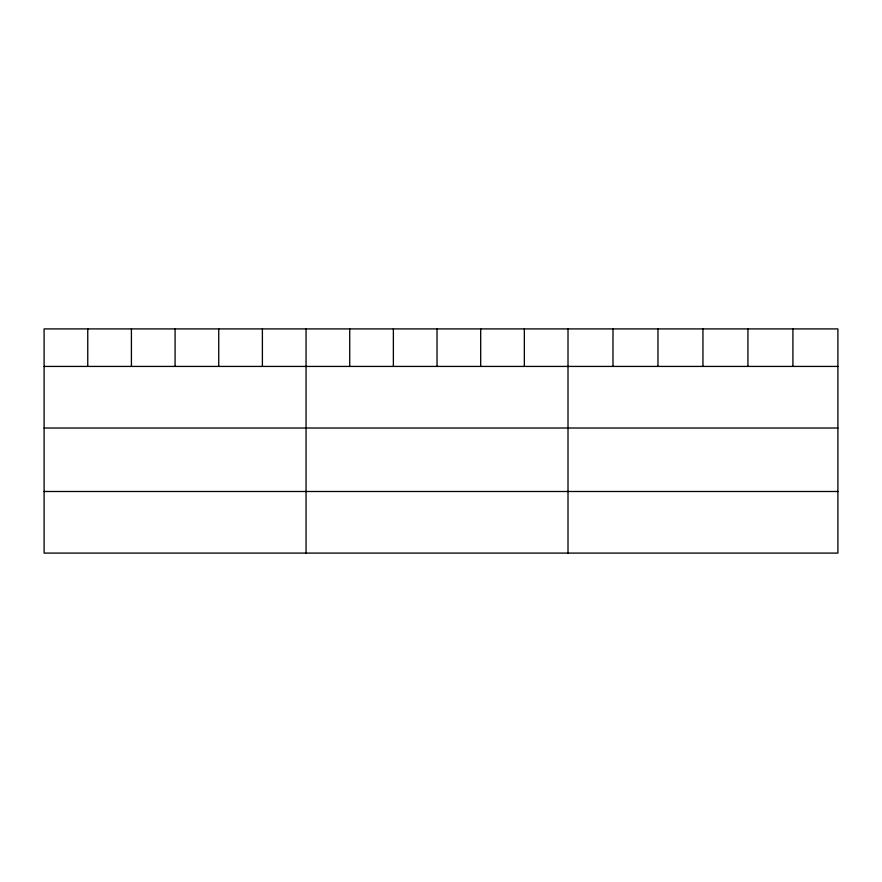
<?xml version="1.0" encoding="UTF-8"?>
<svg xmlns="http://www.w3.org/2000/svg" width="882" height="882" viewBox="0 0 882 882"><rect width="100%" height="100%" fill="white"/><g stroke="black" fill="none" stroke-linecap="round" stroke-linejoin="round"><path stroke-width="1.32" d="M837.9 366.427L837.9 553.091L44.1 553.091L44.1 328.909L837.9 328.909L837.9 366.427L44.1 366.427M44.1 428.024L837.9 428.024M44.1 491.495L837.9 491.495M792.918 328.909L792.918 366.427M747.936 328.909L747.936 366.427M702.954 328.909L702.954 366.427M657.972 328.909L657.972 366.427M612.99 328.909L612.99 366.427M568.008 328.909L568.008 553.091M524.349 328.909L524.349 366.427M480.69 328.909L480.69 366.427M437.031 328.909L437.031 366.427M393.372 328.909L393.372 366.427M349.713 328.909L349.713 366.427M306.054 328.909L306.054 553.091M262.395 328.909L262.395 366.427M218.736 328.909L218.736 366.427M175.077 328.909L175.077 366.427M131.418 328.909L131.418 366.427M87.759 328.909L87.759 366.427"/></g></svg>
